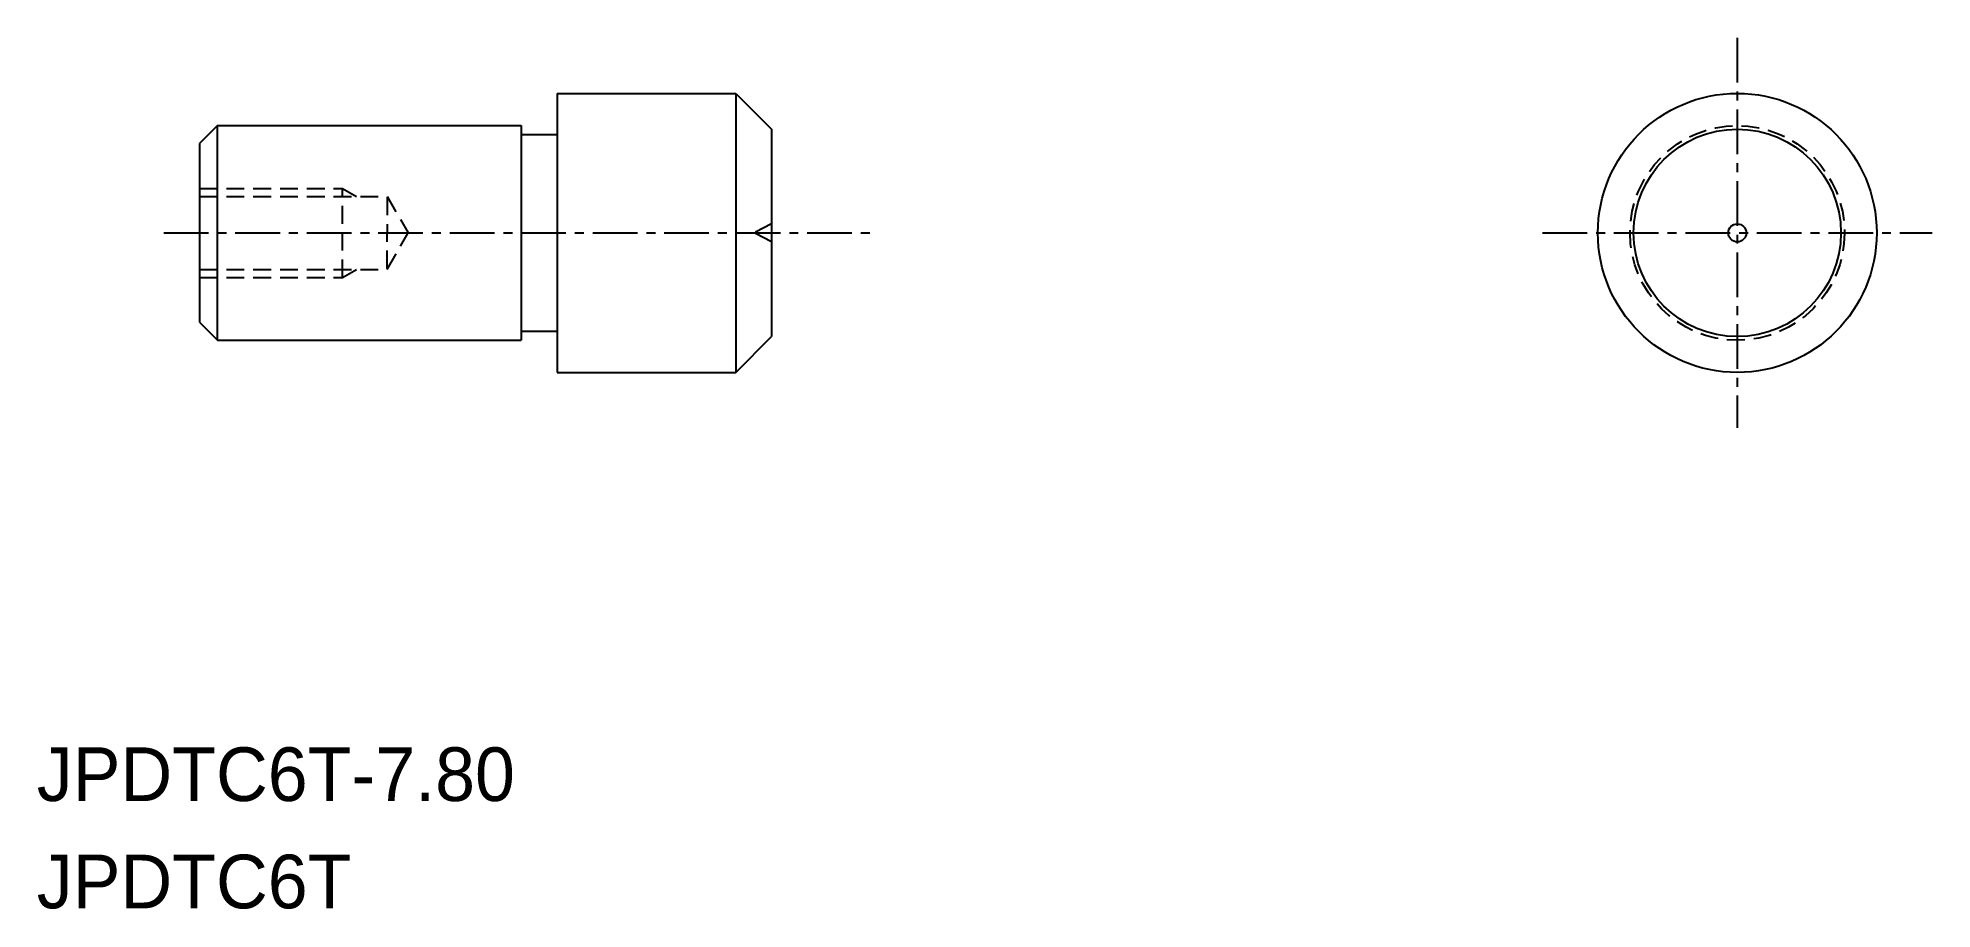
# Model space of a CAD drawing. Extents: x -1566.1 to -1513.1, y -397.6 to -373.2.
import ezdxf

# ---------------------------------------------------------------- set-up
doc = ezdxf.new("R2010")
doc.units = 0
doc.linetypes.add('CENTER', pattern=[2, 1.25, -0.25, 0.25, -0.25])
doc.linetypes.add('DASHED', pattern=[0.75, 0.5, -0.25])
doc.layers.get('0').update_dxf_attribs({"linetype": 'CONTINUOUS'})
doc.layers.add('CENTER', color=1, linetype='CENTER')

msp = doc.modelspace()

# ---------------------------------------------------------------- linework, layer by layer
at = {"color": 7, "linetype": 'CONTINUOUS'}
for p, q in [((-1551.597, -374.798), (-1551.597, -382.598)), ((-1551.597, -374.798), (-1546.597, -374.798)), ((-1546.597, -374.798), (-1545.597, -375.798)), ((-1561.097, -375.698), (-1561.597, -376.198)), ((-1561.097, -375.698), (-1552.597, -375.698)), ((-1561.097, -381.698), (-1561.097, -375.698)), ((-1552.597, -375.698), (-1552.597, -381.698)), ((-1561.597, -376.198), (-1561.597, -381.198)), ((-1552.597, -375.948), (-1551.597, -375.948)), ((-1545.597, -375.798), (-1545.597, -381.598)), ((-1561.597, -377.453), (-1561.597, -379.943)), ((-1561.597, -381.198), (-1561.097, -381.698)), ((-1552.597, -381.448), (-1551.597, -381.448)), ((-1561.097, -381.698), (-1552.597, -381.698)), ((-1546.597, -382.598), (-1545.597, -381.598)), ((-1551.597, -382.598), (-1546.597, -382.598))]:
    msp.add_line(p, q, dxfattribs=at)
at = {"linetype": 'CONTINUOUS'}
msp.add_line((-1546.597, -374.798), (-1546.597, -382.598), dxfattribs=at)
at = {"color": 3, "linetype": 'DASHED'}
for p, q in [((-1561.597, -377.453), (-1557.597, -377.453)), ((-1561.597, -377.677), (-1556.352, -377.677)), ((-1557.597, -379.943), (-1557.597, -377.453)), ((-1557.597, -377.453), (-1557.209, -377.677)), ((-1556.352, -377.677), (-1555.763, -378.698)), ((-1556.352, -377.702), (-1556.352, -378.698)), ((-1556.352, -379.694), (-1556.352, -378.698)), ((-1556.352, -379.718), (-1555.763, -378.698)), ((-1545.597, -378.446), (-1546.079, -378.698)), ((-1545.597, -378.95), (-1546.079, -378.698)), ((-1561.597, -379.718), (-1556.352, -379.718)), ((-1561.597, -379.943), (-1557.597, -379.943)), ((-1557.597, -379.943), (-1557.209, -379.718))]:
    msp.add_line(p, q, dxfattribs=at)
at = {"linetype": 'CONTINUOUS'}
for radius in [3.9, 2.9, 0.252]:
    msp.add_circle((-1518.578, -378.698), radius, dxfattribs=at)
at = {"color": 3, "linetype": 'DASHED'}
msp.add_circle((-1518.578, -378.698), 3, dxfattribs=at)
at = {"layer": 'CENTER', "color": 1, "linetype": 'CENTER'}
for p, q in [((-1518.578, -373.248), (-1518.578, -384.148)), ((-1562.597, -378.698), (-1542.597, -378.698)), ((-1524.028, -378.698), (-1513.128, -378.698))]:
    msp.add_line(p, q, dxfattribs=at)

# ---------------------------------------------------------------- texts
for s, p in [('JPDTC6T-7.80', (-1566.152, -394.58)), ('JPDTC6T', (-1566.152, -397.58))]:
    msp.add_text(s, height=1.5).set_placement(p)

doc.saveas('drawing.dxf')
